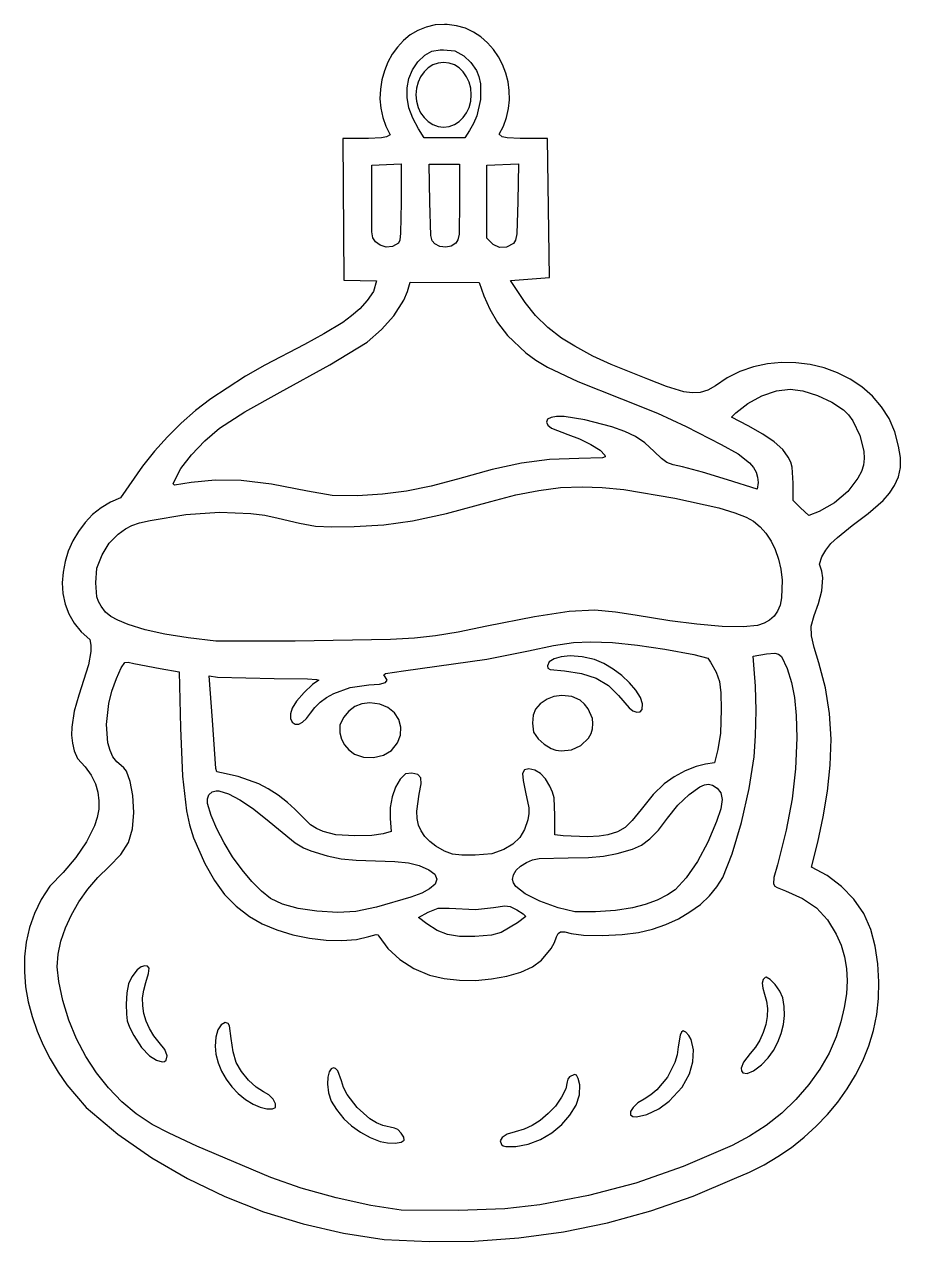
# Model space of a CAD drawing. Extents: x 5 to 136, y 1 to 183.
import ezdxf

# ---------------------------------------------------------------- set-up
doc = ezdxf.new("R2010")
doc.units = 0

msp = doc.modelspace()

# ---------------------------------------------------------------- linework, layer by layer
at = {"layer": 'Layer 1'}
for p, q in [((65.121924, 182.208874), (63.886755, 181.706146)), ((66.456539, 182.517786), (65.121924, 182.208874)), ((67.884698, 182.613353), (66.456539, 182.517786)), ((68.263934, 182.595714), (67.884698, 182.613353)), ((67.884698, 182.613353), (67.884698, 182.613353)), ((69.675054, 182.405527), (68.263934, 182.595714)), ((70.990986, 182.019091), (69.675054, 182.405527)), ((72.205617, 181.454606), (70.990986, 182.019091)), ((61.738368, 180.197375), (60.836956, 179.230395)), ((62.756935, 181.029136), (61.738368, 180.197375)), ((63.886755, 181.706146), (62.756935, 181.029136)), ((73.312837, 180.730274), (72.205617, 181.454606)), ((74.306535, 179.864296), (73.312837, 180.730274)), ((60.058603, 178.147729), (59.409211, 176.968908)), ((60.836956, 179.230395), (60.058603, 178.147729)), ((64.930184, 178.009602), (65.955474, 178.613983)), ((65.955474, 178.613983), (67.223239, 178.803352)), ((67.223239, 178.803352), (67.734767, 178.803352)), ((67.223239, 178.803352), (67.223239, 178.803352)), ((67.734767, 178.803352), (69.404034, 178.652841)), ((69.404034, 178.652841), (70.724559, 177.921408)), ((75.180601, 178.874872), (74.306535, 179.864296)), ((75.928924, 177.780203), (75.180601, 178.874872)), ((59.409211, 176.968908), (58.880553, 175.671998)), ((63.060814, 175.844018), (63.862768, 177.006353)), ((63.862768, 177.006353), (64.930184, 178.009602)), ((66.116034, 176.544408), (65.413426, 176.098281)), ((66.892422, 176.826446), (66.116034, 176.544408)), ((67.725948, 176.924811), (66.892422, 176.826446)), ((68.559474, 176.826446), (67.725948, 176.924811)), ((67.725948, 176.924811), (67.725948, 176.924811)), ((69.335863, 176.544408), (68.559474, 176.826446)), ((70.038471, 176.098281), (69.335863, 176.544408)), ((70.724559, 177.921408), (71.790409, 176.918413)), ((71.790409, 176.918413), (72.620739, 175.743005)), ((76.545392, 176.598491), (75.928924, 177.780203)), ((77.023883, 175.348065), (76.545392, 176.598491)), ((58.880553, 175.671998), (58.502438, 174.315134)), ((62.263026, 173.149247), (62.526756, 174.549386)), ((62.526756, 174.549386), (63.060814, 175.844018)), ((64.296128, 174.792097), (63.914724, 173.971207)), ((64.801243, 175.507649), (64.296128, 174.792097)), ((65.413426, 176.098281), (64.801243, 175.507649)), ((70.650655, 175.507649), (70.038471, 176.098281)), ((71.155769, 174.792096), (70.650655, 175.507649)), ((71.537172, 173.971207), (71.155769, 174.792096)), ((72.620739, 175.743005), (72.993659, 174.801337)), ((72.993659, 174.801337), (73.215307, 173.737915)), ((77.358375, 174.047225), (77.023883, 175.348065)), ((58.281417, 172.919855), (58.224041, 171.507695)), ((58.502438, 174.315134), (58.281417, 172.919855)), ((62.272057, 171.670389), (62.263026, 173.149247)), ((63.673677, 173.064565), (63.589628, 172.091755)), ((63.914724, 173.971207), (63.673677, 173.064565)), ((71.778219, 173.064565), (71.537172, 173.971207)), ((71.862267, 172.091755), (71.778219, 173.064565)), ((73.215307, 173.737915), (73.220528, 171.384853)), ((77.542904, 172.71413), (77.358375, 174.047225)), ((77.571508, 171.366938), (77.542904, 172.71413)), ((58.224041, 171.507695), (58.336859, 170.100193)), ((62.556281, 170.139601), (62.272057, 171.670389)), ((63.589628, 172.091755), (63.673676, 171.119324)), ((63.673676, 171.119324), (63.914724, 170.213682)), ((71.537172, 170.213682), (71.778219, 171.119324)), ((71.778219, 171.119324), (71.862267, 172.091755)), ((73.220528, 171.384853), (72.667886, 168.961909)), ((77.438223, 170.023807), (77.571508, 171.366938)), ((58.336859, 170.100193), (58.626424, 168.718883)), ((63.118133, 168.583673), (62.556281, 170.139601)), ((63.914724, 170.213682), (64.296127, 169.394205)), ((64.296127, 169.394205), (64.801243, 168.680271)), ((70.650654, 168.680271), (71.155769, 169.394205)), ((71.155769, 169.394205), (71.537172, 170.213682)), ((77.137086, 168.702896), (77.438223, 170.023807)), ((58.626424, 168.718883), (59.099283, 167.385304)), ((59.099283, 167.385304), (59.761989, 166.120991)), ((63.960045, 167.029394), (63.118133, 168.583673)), ((64.801243, 168.680271), (65.413426, 168.091258)), ((65.413426, 168.091258), (66.116034, 167.646544)), ((66.116034, 167.646544), (66.892423, 167.365505)), ((66.892423, 167.365505), (67.725948, 167.267519)), ((67.725948, 167.267519), (68.559473, 167.365505)), ((68.559473, 167.365505), (69.335862, 167.646544)), ((69.335862, 167.646544), (70.03847, 168.091258)), ((70.03847, 168.091258), (70.650654, 168.680271)), ((72.192205, 167.811134), (71.588864, 166.747172)), ((72.667886, 168.961909), (72.192205, 167.811134)), ((76.007406, 166.200366), (76.662135, 167.422363)), ((76.662135, 167.422363), (77.137086, 168.702896)), ((56.507614, 165.583005), (52.679975, 165.547727)), ((52.679975, 165.547727), (52.838725, 144.433979)), ((58.448535, 165.66417), (56.507614, 165.583005)), ((59.211145, 165.822295), (58.448535, 165.66417)), ((59.761989, 166.120991), (59.211145, 165.822295)), ((64.815531, 165.688839), (63.960045, 167.029394)), ((70.892128, 165.688839), (64.815531, 165.688839)), ((71.588864, 166.747172), (70.892128, 165.688839)), ((76.488565, 165.840851), (76.007406, 166.200366)), ((77.217593, 165.644658), (76.488565, 165.840851)), ((79.164767, 165.574186), (77.217593, 165.644658)), ((83.24817, 165.556547), (79.164767, 165.574186)), ((83.521573, 144.822034), (83.24817, 165.556547)), ((56.992684, 161.596616), (61.367128, 161.764186)), ((57.010323, 156.181477), (56.992684, 161.596616)), ((61.367128, 161.764186), (61.367128, 155.996269)), ((61.367128, 161.764186), (61.367128, 161.764186)), ((65.556364, 161.737727), (70.116017, 161.737727)), ((65.653378, 156.066825), (65.556364, 161.737727)), ((65.556364, 161.737727), (65.556364, 161.737727)), ((70.116017, 161.737727), (70.116017, 156.1462)), ((74.208239, 161.596616), (78.900184, 161.764186)), ((74.208239, 156.13738), (74.208239, 161.596616)), ((78.900184, 161.764186), (78.811989, 156.13738)), ((78.900184, 161.764186), (78.900184, 161.764186)), ((57.016123, 151.614965), (57.010323, 156.181477)), ((61.367128, 155.996269), (61.288677, 151.422538)), ((65.8211, 151.073466), (65.653378, 156.066825)), ((70.116017, 156.1462), (70.031493, 151.294918)), ((74.208239, 150.678145), (74.208239, 156.13738)), ((78.811989, 156.13738), (78.650987, 151.32477)), ((57.172217, 150.744432), (57.016123, 151.614965)), ((61.288677, 151.422538), (61.177171, 150.368635)), ((66.030056, 150.268569), (65.8211, 151.073466)), ((70.031493, 151.294918), (69.859697, 150.415089)), ((78.650987, 151.32477), (78.476804, 150.396722)), ((57.574767, 150.148979), (57.172217, 150.744432)), ((58.26258, 149.628222), (57.574767, 150.148979)), ((59.132976, 149.367254), (58.26258, 149.628222)), ((60.081958, 149.444232), (59.132976, 149.367254)), ((61.005531, 149.937312), (60.081958, 149.444232)), ((61.177171, 150.368635), (61.005531, 149.937312)), ((66.41185, 149.857937), (66.030056, 150.268569)), ((67.183521, 149.449865), (66.41185, 149.857937)), ((68.047106, 149.329291), (67.183521, 149.449865)), ((68.87579, 149.492884), (68.047106, 149.329291)), ((69.542753, 149.937312), (68.87579, 149.492884)), ((69.859697, 150.415089), (69.542753, 149.937312)), ((75.110384, 149.740115), (74.208239, 150.678145)), ((76.085257, 149.297204), (75.110384, 149.740115)), ((77.116013, 149.352942), (76.085257, 149.297204)), ((78.185809, 149.910854), (77.116013, 149.352942)), ((78.476804, 150.396722), (78.185809, 149.910854)), ((52.838725, 144.433979), (57.68942, 144.301687)), ((57.68942, 144.301687), (57.266086, 142.723006)), ((62.311794, 142.703352), (62.707684, 144.09884)), ((62.707684, 144.09884), (73.026434, 144.09002)), ((62.707684, 144.09884), (62.707684, 144.09884)), ((73.026434, 144.09002), (73.729362, 142.058917)), ((77.718378, 144.381062), (83.521573, 144.822034)), ((79.932059, 141.08259), (77.718378, 144.381062)), ((57.266086, 142.723006), (56.29544, 141.361806)), ((61.771806, 141.407871), (62.311794, 142.703352)), ((73.729362, 142.058917), (74.614527, 140.063597)), ((55.18997, 140.156216), (53.97133, 139.081305)), ((56.29544, 141.361806), (55.18997, 140.156216)), ((60.315345, 139.077449), (61.771806, 141.407871)), ((74.614527, 140.063597), (75.768388, 138.092704)), ((81.451697, 139.15501), (79.932059, 141.08259)), ((53.97133, 139.081305), (52.661176, 138.112142)), ((58.449914, 137.028608), (60.315345, 139.077449)), ((83.305111, 137.328425), (81.451697, 139.15501)), ((49.852945, 136.39133), (46.938517, 134.794326)), ((52.661176, 138.112142), (49.852945, 136.39133)), ((56.287128, 135.182381), (58.449914, 137.028608)), ((75.768388, 138.092704), (77.277406, 136.134881)), ((85.321878, 135.742915), (83.305111, 137.328425)), ((46.938517, 134.794326), (41.02145, 131.705257)), ((50.74982, 131.775836), (56.287128, 135.182381)), ((77.277406, 136.134881), (79.986723, 133.589548)), ((87.331573, 134.538562), (85.321878, 135.742915)), ((90.042748, 133.068426), (87.331573, 134.538562)), ((79.986723, 133.589548), (81.497907, 132.493052)), ((92.765921, 131.836287), (90.042748, 133.068426)), ((41.02145, 131.705257), (38.121088, 130.096574)), ((43.304909, 127.677034), (50.74982, 131.775836)), ((81.497907, 132.493052), (83.236985, 131.445452)), ((83.236985, 131.445452), (87.769455, 129.291279)), ((98.232406, 129.634951), (92.765921, 131.836287)), ((114.00481, 131.488404), (111.994984, 130.791278)), ((116.091263, 131.934033), (114.00481, 131.488404)), ((118.222981, 132.133617), (116.091263, 131.934033)), ((120.3686, 132.092612), (118.222981, 132.133617)), ((122.496756, 131.81647), (120.3686, 132.092612)), ((124.576086, 131.310645), (122.496756, 131.81647)), ((126.5751, 130.580428), (124.576086, 131.310645)), ((38.121088, 130.096574), (35.376228, 128.312034)), ((87.769455, 129.291279), (94.325392, 126.715715)), ((101.001121, 128.518453), (98.232406, 129.634951)), ((110.093149, 129.837199), (108.33067, 128.620715)), ((111.994984, 130.791278), (110.093149, 129.837199)), ((128.46245, 129.631054), (126.5751, 130.580428)), ((130.206992, 128.467901), (128.46245, 129.631054)), ((35.376228, 128.312034), (32.956754, 126.711023)), ((38.053188, 124.766772), (43.304909, 127.677034)), ((103.606979, 127.745875), (101.001121, 128.518453)), ((104.848879, 127.597012), (103.606979, 127.745875)), ((106.050116, 127.664276), (104.848879, 127.597012)), ((107.210707, 127.991049), (106.050116, 127.664276)), ((108.33067, 128.620715), (107.210707, 127.991049)), ((115.277918, 127.133063), (117.468359, 127.882046)), ((117.468359, 127.882046), (119.522545, 128.153284)), ((119.522545, 128.153284), (121.390136, 127.888312)), ((119.522545, 128.153284), (119.522545, 128.153284)), ((121.390136, 127.888312), (123.574676, 127.186518)), ((131.777577, 127.096347), (130.206992, 128.467901)), ((32.956754, 126.711023), (30.665615, 124.948724)), ((94.325392, 126.715715), (99.692045, 124.550298)), ((111.373378, 124.590229), (113.172499, 126.003427)), ((113.172499, 126.003427), (115.277918, 127.133063)), ((123.574676, 127.186518), (125.721935, 126.187586)), ((125.721935, 126.187586), (127.477684, 125.031201)), ((133.143058, 125.521772), (131.777577, 127.096347)), ((134.272288, 123.749554), (133.143058, 125.521772)), ((30.665615, 124.948724), (28.500667, 123.042455)), ((34.273798, 122.305993), (38.053188, 124.766772)), ((83.272385, 123.654007), (83.098239, 123.223215)), ((83.78248, 123.933797), (83.272385, 123.654007)), ((84.610015, 124.063787), (83.78248, 123.933797)), ((85.736476, 124.04518), (84.610015, 124.063787)), ((88.812134, 123.566986), (85.736476, 124.04518)), ((99.692045, 124.550298), (103.982684, 122.570576)), ((110.729559, 123.964048), (111.373378, 124.590229)), ((113.207823, 122.676409), (110.729559, 123.964048)), ((127.477684, 125.031201), (128.194335, 124.308026)), ((128.194335, 124.308026), (128.849125, 123.394872)), ((135.134119, 121.785071), (134.272288, 123.749554)), ((28.500667, 123.042455), (26.459769, 121.009534)), ((32.052638, 120.425886), (34.273798, 122.305993)), ((83.098239, 123.223215), (83.286592, 122.778015)), ((83.286592, 122.778015), (83.866565, 122.332353)), ((83.866565, 122.332353), (86.290878, 121.379951)), ((92.861364, 122.50884), (88.812134, 123.566986)), ((94.806354, 121.838626), (92.861364, 122.50884)), ((96.396118, 121.069726), (94.806354, 121.838626)), ((103.982684, 122.570576), (109.186156, 119.898284)), ((115.416613, 121.438158), (113.207823, 122.676409)), ((128.849125, 123.394872), (129.899626, 121.202817)), ((135.697406, 119.633701), (135.134119, 121.785071)), ((26.459769, 121.009534), (24.540929, 118.86624)), ((30.064814, 118.354083), (32.052638, 120.425886)), ((86.290878, 121.379951), (88.01751, 120.723252)), ((88.01751, 120.723252), (89.724428, 119.87717)), ((97.799391, 120.105366), (96.396118, 121.069726)), ((99.184906, 118.84877), (97.799391, 120.105366)), ((117.12843, 120.264607), (115.416613, 121.438158)), ((118.383658, 119.123971), (117.12843, 120.264607)), ((129.899626, 121.202817), (130.482195, 118.863409)), ((24.540929, 118.86624), (22.7411, 116.628293)), ((28.490353, 116.300317), (30.064814, 118.354083)), ((89.724428, 119.87717), (91.099223, 119.015188)), ((91.099223, 119.015188), (91.829489, 118.310784)), ((91.829489, 118.310784), (91.881831, 118.027978)), ((100.276544, 117.789432), (99.184906, 118.84877)), ((109.186156, 119.898284), (111.7315, 118.482432)), ((111.7315, 118.482432), (113.442369, 117.124061)), ((119.222684, 117.984465), (118.383658, 119.123971)), ((130.482195, 118.863409), (130.552068, 117.766064)), ((136.004386, 117.955448), (135.697406, 119.633701)), ((22.7411, 116.628293), (19.483589, 111.934326)), ((79.367947, 117.10403), (74.959014, 116.16652)), ((83.52977, 117.615247), (79.367947, 117.10403)), ((87.931295, 117.781618), (83.52977, 117.615247)), ((91.451442, 117.872741), (87.931295, 117.781618)), ((91.881831, 118.027978), (91.451442, 117.872741)), ((101.094938, 117.186332), (100.276544, 117.789432)), ((102.018854, 116.832367), (101.094938, 117.186332)), ((103.427059, 116.520437), (102.018854, 116.832367)), ((106.384894, 115.760056), (103.427059, 116.520437)), ((113.442369, 117.124061), (114.011941, 116.438212)), ((114.011941, 116.438212), (114.405374, 115.732871)), ((119.590805, 117.236684), (119.222684, 117.984465)), ((119.804687, 116.484844), (119.590805, 117.236684)), ((119.928239, 114.103909), (119.804687, 116.484844)), ((130.449836, 116.78502), (130.139021, 115.824007)), ((130.552068, 117.766064), (130.449836, 116.78502)), ((135.664733, 115.040254), (135.97978, 116.429698)), ((135.97978, 116.429698), (136.004386, 117.955448)), ((27.509283, 114.474326), (28.490353, 116.300317)), ((33.603937, 114.574182), (30.040464, 114.183284)), ((37.507302, 114.507207), (33.603937, 114.574182)), ((69.816156, 114.72127), (65.880936, 113.666322)), ((74.959014, 116.16652), (69.816156, 114.72127)), ((110.112198, 114.615437), (106.384894, 115.760056)), ((114.548378, 113.195506), (110.112198, 114.615437)), ((114.405374, 115.732871), (114.633494, 114.99675)), ((114.633494, 114.99675), (114.707128, 114.218562)), ((129.62673, 114.834037), (128.10518, 112.87977)), ((130.139021, 115.824007), (129.62673, 114.834037)), ((135.100393, 113.770919), (135.664733, 115.040254)), ((27.345549, 114.000026), (27.509283, 114.474326)), ((27.52288, 113.814653), (27.345549, 114.000026)), ((30.040464, 114.183284), (27.52288, 113.814653)), ((42.016414, 113.962975), (37.507302, 114.507207)), ((47.397128, 112.922104), (42.016414, 113.962975)), ((51.089953, 112.268341), (47.397128, 112.922104)), ((62.196156, 112.886826), (58.598696, 112.445909)), ((65.880936, 113.666322), (62.196156, 112.886826)), ((78.524931, 112.342525), (81.944665, 113.032332)), ((81.944665, 113.032332), (85.195943, 113.442129)), ((85.195943, 113.442129), (88.442823, 113.574743)), ((88.442823, 113.574743), (91.434985, 113.46403)), ((88.442823, 113.574743), (88.442823, 113.574743)), ((91.434985, 113.46403), (94.664592, 113.142105)), ((94.664592, 113.142105), (102.28935, 111.87259)), ((114.707128, 114.218562), (114.548378, 113.195506)), ((119.928239, 111.493354), (119.928239, 114.103909)), ((128.10518, 112.87977), (126.100108, 111.147312)), ((134.327906, 112.605494), (135.100393, 113.770919)), ((17.972581, 111.291301), (16.575401, 110.442548)), ((19.483589, 111.934326), (17.972581, 111.291301)), ((54.876017, 112.207729), (51.089953, 112.268341)), ((58.598696, 112.445909), (54.876017, 112.207729)), ((68.158243, 109.597423), (74.772684, 111.369881)), ((74.772684, 111.369881), (78.524931, 112.342525)), ((102.28935, 111.87259), (108.818298, 110.401762)), ((121.057128, 110.408562), (119.928239, 111.493354)), ((126.100108, 111.147312), (123.826434, 109.861756)), ((131.173031, 109.570715), (133.388419, 111.527784)), ((133.388419, 111.527784), (134.327906, 112.605494)), ((15.302636, 109.412701), (14.164877, 108.226397)), ((16.575401, 110.442548), (15.302636, 109.412701)), ((23.875672, 108.547659), (29.206524, 109.425393)), ((29.206524, 109.425393), (34.264545, 109.775591)), ((34.264545, 109.775591), (38.914882, 109.595607)), ((38.914882, 109.595607), (41.045029, 109.305971)), ((41.045029, 109.305971), (43.022687, 108.882798)), ((63.104688, 108.483753), (68.158243, 109.597423)), ((108.818298, 110.401762), (111.237522, 109.695385)), ((111.237522, 109.695385), (112.93442, 109.050368)), ((122.274211, 109.279673), (121.057128, 110.408562)), ((123.826434, 109.861756), (122.274211, 109.279673)), ((128.783392, 107.770644), (131.173031, 109.570715)), ((14.164877, 108.226397), (13.172712, 106.908271)), ((19.121992, 106.46627), (20.206342, 107.272699)), ((20.206342, 107.272699), (21.155213, 107.798554)), ((21.155213, 107.798554), (22.275893, 108.178614)), ((22.275893, 108.178614), (23.875672, 108.547659)), ((43.022687, 108.882798), (46.182119, 108.108658)), ((46.182119, 108.108658), (48.566996, 107.702328)), ((48.566996, 107.702328), (51.01517, 107.570938)), ((51.01517, 107.570938), (54.364489, 107.621618)), ((54.364489, 107.621618), (58.783082, 107.876082)), ((58.783082, 107.876082), (63.104688, 108.483753)), ((112.93442, 109.050368), (114.022899, 108.421588)), ((114.022899, 108.421588), (115.010154, 107.604483)), ((115.010154, 107.604483), (115.887055, 106.615)), ((126.549489, 105.998636), (128.783392, 107.770644)), ((12.33673, 105.48296), (11.66752, 103.9751)), ((13.172712, 106.908271), (12.33673, 105.48296)), ((17.786825, 105.145088), (19.121992, 106.46627)), ((115.887055, 106.615), (116.64447, 105.469085)), ((116.64447, 105.469085), (117.273268, 104.182683)), ((125.594192, 105.082723), (126.549489, 105.998636)), ((11.66752, 103.9751), (11.175672, 102.409326)), ((16.731922, 103.405923), (17.786825, 105.145088)), ((117.273268, 104.182683), (117.764316, 102.771741)), ((124.213411, 103.110213), (124.801732, 104.125306)), ((124.801732, 104.125306), (125.594192, 105.082723)), ((11.175672, 102.409326), (10.871502, 100.810341)), ((15.9484, 101.429408), (16.731922, 103.405923)), ((117.764316, 102.771741), (118.108485, 101.252205)), ((123.870531, 102.02127), (124.213411, 103.110213)), ((124.215767, 100.974184), (123.870531, 102.02127)), ((10.871502, 100.810341), (10.765411, 99.202927)), ((15.788242, 99.207868), (15.9484, 101.429408)), ((118.108485, 101.252205), (118.296642, 99.64002)), ((124.3728, 99.95973), (124.215767, 100.974184)), ((10.765411, 99.202927), (10.868117, 97.61184)), ((15.919246, 97.110983), (15.788242, 99.207868)), ((118.296642, 99.64002), (118.226803, 96.976032)), ((124.243429, 98.014985), (124.3728, 99.95973)), ((10.868117, 97.61184), (11.190336, 96.061831)), ((16.153903, 96.443979), (15.919246, 97.110983)), ((16.564353, 95.750645), (16.153903, 96.443979)), ((118.226803, 96.976032), (117.987772, 95.901895)), ((123.724762, 96.159563), (124.243429, 98.014985)), ((11.190336, 96.061831), (11.742783, 94.577655)), ((11.742783, 94.577655), (12.536175, 93.184065)), ((17.240684, 94.84992), (16.564353, 95.750645)), ((17.994468, 94.193545), (17.240684, 94.84992)), ((86.50261, 94.940584), (81.326834, 94.159784)), ((90.333388, 95.151865), (86.50261, 94.940584)), ((93.416989, 94.859881), (90.333388, 95.151865)), ((96.362684, 94.374812), (93.416989, 94.859881)), ((117.608247, 94.991266), (117.084915, 94.237847)), ((117.987772, 95.901895), (117.608247, 94.991266)), ((123.059142, 94.365993), (123.724762, 96.159563)), ((12.536175, 93.184065), (13.581228, 91.905816)), ((19.043021, 93.632213), (17.994468, 94.193545)), ((20.603658, 93.016618), (19.043021, 93.632213)), ((23.1339, 92.222427), (20.603658, 93.016618)), ((74.208239, 92.743215), (69.920524, 91.876749)), ((81.326834, 94.159784), (74.208239, 92.743215)), ((101.539698, 93.572243), (96.362684, 94.374812)), ((105.547707, 93.030296), (101.539698, 93.572243)), ((109.337954, 92.7156), (105.547707, 93.030296)), ((112.498883, 92.650631), (109.337954, 92.7156)), ((114.618934, 92.857868), (112.498883, 92.650631)), ((115.593572, 93.177445), (114.618934, 92.857868)), ((116.414462, 93.635339), (115.593572, 93.177445)), ((117.084915, 94.237847), (116.414462, 93.635339)), ((122.653649, 92.772154), (123.059142, 94.365993)), ((122.695672, 91.297386), (122.653649, 92.772154)), ((13.581228, 91.905816), (14.888658, 90.767659)), ((26.087745, 91.552724), (23.1339, 92.222427)), ((29.575971, 90.986583), (26.087745, 91.552724)), ((33.709353, 90.503076), (29.575971, 90.986583)), ((63.388602, 90.983077), (59.814906, 90.776479)), ((66.53556, 91.319936), (63.388602, 90.983077)), ((69.920524, 91.876749), (66.53556, 91.319936)), ((123.098024, 89.586419), (122.695672, 91.297386)), ((14.888658, 90.767659), (15.030546, 89.906415)), ((15.030546, 89.906415), (15.024292, 88.982131)), ((45.540463, 90.5162), (33.709353, 90.503076)), ((59.814906, 90.776479), (45.540463, 90.5162)), ((74.208239, 87.821965), (80.417128, 89.091965)), ((80.417128, 89.091965), (84.138206, 89.844086)), ((84.138206, 89.844086), (87.137545, 90.300229)), ((87.137545, 90.300229), (89.686364, 90.423701)), ((89.686364, 90.423701), (92.967191, 90.305098)), ((89.686364, 90.423701), (89.686364, 90.423701)), ((92.967191, 90.305098), (96.691777, 89.940092)), ((96.691777, 89.940092), (100.765549, 89.338435)), ((100.765549, 89.338435), (105.093934, 88.509881)), ((123.773517, 87.283979), (123.098024, 89.586419)), ((15.024292, 88.982131), (14.664761, 86.969872)), ((19.542751, 86.529568), (20.10095, 87.328076)), ((20.10095, 87.328076), (20.60782, 87.35334)), ((20.60782, 87.35334), (21.459144, 87.186965)), ((61.719906, 86.075715), (74.208239, 87.821965)), ((83.50178, 87.431499), (83.23935, 86.807729)), ((84.221385, 87.89976), (83.50178, 87.431499)), ((85.29664, 88.199037), (84.221385, 87.89976)), ((86.626017, 88.315854), (85.29664, 88.199037)), ((88.416071, 88.196216), (86.626017, 88.315854)), ((86.626017, 88.315854), (86.626017, 88.315854)), ((90.250809, 87.769048), (88.416071, 88.196216)), ((91.674111, 87.171543), (90.250809, 87.769048)), ((105.093934, 88.509881), (107.2106, 87.998354)), ((107.2106, 87.998354), (107.589836, 87.372173)), ((107.589836, 87.372173), (108.456377, 85.868818)), ((113.948656, 88.262937), (115.94185, 88.598076)), ((114.133864, 86.349118), (113.948656, 88.262937)), ((115.94185, 88.598076), (117.185392, 88.703909)), ((117.185392, 88.703909), (117.776083, 88.595704)), ((117.185392, 88.703909), (117.185392, 88.703909)), ((117.776083, 88.595704), (118.202188, 88.2381)), ((118.202188, 88.2381), (119.028656, 86.454951)), ((124.797678, 83.526929), (123.773517, 87.283979)), ((14.664761, 86.969872), (13.239422, 82.468562)), ((18.844982, 84.956227), (19.542751, 86.529568)), ((21.459144, 87.186965), (25.383797, 86.410854)), ((25.383797, 86.410854), (28.206019, 85.943423)), ((28.206019, 85.943423), (28.408867, 77.58259)), ((58.820703, 85.503244), (59.052683, 85.700103)), ((59.021156, 85.20259), (58.820703, 85.503244)), ((59.052683, 85.700103), (61.719906, 86.075715)), ((83.23935, 86.807729), (83.31358, 86.498783)), ((83.31358, 86.498783), (83.648963, 86.304533)), ((83.648963, 86.304533), (85.77935, 86.066895)), ((85.77935, 86.066895), (88.348514, 85.702466)), ((88.348514, 85.702466), (90.538022, 84.977908)), ((93.066911, 86.352351), (91.674111, 87.171543)), ((94.368699, 85.374595), (93.066911, 86.352351)), ((108.456377, 85.868818), (108.941899, 84.506929)), ((114.34337, 83.797613), (114.133864, 86.349118)), ((119.028656, 86.454951), (119.713344, 84.366238)), ((18.177679, 83.040842), (18.844982, 84.956227)), ((33.197825, 78.720298), (32.721575, 85.317243)), ((32.721575, 85.317243), (33.956298, 85.140854)), ((33.956298, 85.140854), (42.431784, 84.955645)), ((42.431784, 84.955645), (47.416272, 84.873521)), ((48.131389, 84.031081), (46.905481, 82.859645)), ((47.416272, 84.873521), (48.760644, 84.794172)), ((49.090461, 84.699881), (48.131389, 84.031081)), ((48.760644, 84.794172), (49.090461, 84.699881)), ((53.780851, 83.596293), (56.534073, 83.976687)), ((56.534073, 83.976687), (58.131849, 84.096133)), ((58.131849, 84.096133), (59.037419, 84.32114)), ((59.313087, 84.680397), (59.021156, 85.20259)), ((59.037419, 84.32114), (59.313087, 84.680397)), ((90.538022, 84.977908), (92.370051, 83.882825)), ((92.370051, 83.882825), (93.866781, 82.406826)), ((95.518962, 84.301396), (94.368699, 85.374595)), ((96.457191, 83.195877), (95.518962, 84.301396)), ((108.941899, 84.506929), (109.154879, 82.813773)), ((114.412719, 80.179), (114.34337, 83.797613)), ((119.713344, 84.366238), (120.162949, 82.087285)), ((13.239422, 82.468562), (12.564236, 80.082557)), ((17.71088, 81.216201), (18.177679, 83.040842)), ((46.905481, 82.859645), (45.773262, 81.563223)), ((49.286254, 81.420529), (50.238984, 82.120118)), ((50.238984, 82.120118), (51.317511, 82.721601)), ((51.317511, 82.721601), (53.780851, 83.596293)), ((83.195253, 81.877659), (82.160488, 81.167519)), ((84.209806, 82.258668), (83.195253, 81.877659)), ((85.382475, 82.398006), (84.209806, 82.258668)), ((86.886255, 82.229684), (85.382475, 82.398006)), ((85.382475, 82.398006), (85.382475, 82.398006)), ((88.107684, 81.683631), (86.886255, 82.229684)), ((93.866781, 82.406826), (95.436642, 80.563562)), ((97.122874, 82.12116), (96.457191, 83.195877)), ((97.4555, 81.140366), (97.122874, 82.12116)), ((109.154879, 82.813773), (109.203795, 80.316618)), ((120.162949, 82.087285), (120.407005, 79.399249)), ((125.389615, 79.713781), (124.797678, 83.526929)), ((12.564236, 80.082557), (12.175313, 77.676744)), ((17.371283, 78.053938), (17.71088, 81.216201)), ((45.095256, 80.519465), (44.850543, 79.672858)), ((45.773262, 81.563223), (45.095256, 80.519465)), ((47.829281, 79.760993), (48.477094, 80.631324)), ((48.477094, 80.631324), (49.286254, 81.420529)), ((53.560352, 80.085967), (52.75935, 79.099534)), ((54.469927, 80.772242), (53.560352, 80.085967)), ((55.514197, 81.173379), (54.469927, 80.772242)), ((56.719281, 81.304395), (55.514197, 81.173379)), ((58.190977, 81.114616), (56.719281, 81.304395)), ((56.719281, 81.304395), (56.719281, 81.304395)), ((59.420213, 80.58864), (58.190977, 81.114616)), ((60.375777, 79.795056), (59.420213, 80.58864)), ((81.477941, 80.381437), (81.102835, 79.446087)), ((82.160488, 81.167519), (81.477941, 80.381437)), ((88.778951, 81.089874), (88.107684, 81.683631)), ((89.311885, 80.424986), (88.778951, 81.089874)), ((89.945922, 78.958936), (89.311885, 80.424986)), ((95.436642, 80.563562), (96.00474, 80.11723)), ((96.00474, 80.11723), (96.587592, 79.91855)), ((96.587592, 79.91855), (97.084449, 79.98064)), ((97.084449, 79.98064), (97.394559, 80.316618)), ((97.394559, 80.316618), (97.4555, 81.140366)), ((109.203795, 80.316618), (109.091973, 76.799101)), ((114.342641, 76.373432), (114.412719, 80.179)), ((33.691714, 71.497173), (33.197825, 78.720298)), ((44.850543, 79.672858), (44.851251, 78.950061)), ((44.851251, 78.950061), (45.08641, 78.412243)), ((45.08641, 78.412243), (45.545048, 78.120576)), ((46.093307, 78.123072), (46.664503, 78.403296)), ((46.664503, 78.403296), (47.24703, 78.952264)), ((47.24703, 78.952264), (47.829281, 79.760993)), ((52.75935, 79.099534), (52.203402, 77.987505)), ((61.026454, 78.802451), (60.375777, 79.795056)), ((61.34103, 77.679411), (61.026454, 78.802451)), ((81.102835, 79.446087), (80.990392, 78.288145)), ((80.990392, 78.288145), (81.148888, 76.921177)), ((90.038611, 78.196332), (89.945922, 78.958936)), ((89.976136, 77.439713), (90.038611, 78.196332)), ((120.407005, 79.399249), (120.475045, 76.083284)), ((125.599041, 75.864708), (125.389615, 79.713781)), ((12.175313, 77.676744), (12.149162, 76.482693)), ((12.149162, 76.482693), (12.267732, 75.303229)), ((17.591538, 75.342179), (17.371283, 78.053938)), ((28.408867, 77.58259), (28.708377, 70.376391)), ((45.545048, 78.120576), (46.093307, 78.123072)), ((52.203402, 77.987505), (52.221364, 76.824118)), ((52.221364, 76.824118), (52.480034, 75.866644)), ((60.837026, 75.31638), (61.288292, 76.494525)), ((61.288292, 76.494525), (61.34103, 77.679411)), ((81.148888, 76.921177), (81.837059, 75.915715)), ((89.368864, 76.021548), (89.75429, 76.708359)), ((89.75429, 76.708359), (89.976136, 77.439713)), ((109.091973, 76.799101), (108.692267, 74.354673)), ((114.133864, 73.261062), (114.342641, 76.373432)), ((12.267732, 75.303229), (12.555408, 74.144867)), ((17.900687, 74.208802), (17.591538, 75.342179)), ((52.480034, 75.866644), (52.933068, 75.018238)), ((52.933068, 75.018238), (53.581465, 74.279021)), ((59.956017, 74.213562), (60.837026, 75.31638)), ((81.837059, 75.915715), (82.761291, 75.127133)), ((82.761291, 75.127133), (83.803795, 74.486965)), ((86.812967, 74.295872), (88.24483, 74.945618)), ((88.24483, 74.945618), (89.368864, 76.021548)), ((120.475045, 76.083284), (120.310381, 71.440321)), ((125.47567, 71.999881), (125.599041, 75.864708)), ((12.555408, 74.144867), (13.036575, 73.014118)), ((13.036575, 73.014118), (14.198657, 71.756983)), ((18.336691, 73.252327), (17.900687, 74.208802)), ((18.895179, 72.494179), (18.336691, 73.252327)), ((53.581465, 74.279021), (54.426225, 73.649118)), ((54.426225, 73.649118), (55.739517, 73.188916)), ((55.739517, 73.188916), (57.276092, 73.147688)), ((57.276092, 73.147688), (58.770181, 73.498287)), ((58.770181, 73.498287), (59.956017, 74.213562)), ((83.803795, 74.486965), (84.513485, 74.236303)), ((84.513485, 74.236303), (85.267786, 74.125318)), ((85.267786, 74.125318), (86.812967, 74.295872)), ((108.692267, 74.354673), (108.17192, 72.34384)), ((113.375653, 68.508279), (114.133864, 73.261062)), ((14.198657, 71.756983), (15.081415, 70.493083)), ((19.571783, 71.955784), (18.895179, 72.494179)), ((19.972591, 71.61648), (19.571783, 71.955784)), ((20.333998, 71.090539), (19.972591, 71.61648)), ((20.9213, 69.544462), (20.333998, 71.090539)), ((33.870772, 70.989098), (33.691714, 71.497173)), ((34.529562, 70.862173), (33.870772, 70.989098)), ((79.7997, 71.280047), (79.525908, 70.748396)), ((80.434767, 71.426618), (79.7997, 71.280047)), ((81.345429, 71.262347), (80.434767, 71.426618)), ((82.187679, 70.776898), (81.345429, 71.262347)), ((103.826765, 71.160369), (102.188005, 70.267082)), ((105.435446, 71.818569), (103.826765, 71.160369)), ((106.857823, 72.167451), (105.435446, 71.818569)), ((108.17192, 72.34384), (106.857823, 72.167451)), ((120.310381, 71.440321), (119.808091, 66.954786)), ((125.069827, 68.139729), (125.47567, 71.999881)), ((15.081415, 70.493083), (15.704172, 69.225693)), ((15.704172, 69.225693), (16.086249, 67.958092)), ((21.299069, 67.448976), (20.9213, 69.544462)), ((28.708377, 70.376391), (29.306847, 65.195033)), ((37.047875, 70.32598), (34.529562, 70.862173)), ((40.11227, 69.230576), (37.047875, 70.32598)), ((41.503675, 68.488935), (40.11227, 69.230576)), ((61.252475, 69.927312), (60.53012, 68.712001)), ((62.035098, 70.705205), (61.252475, 69.927312)), ((62.989906, 70.809256), (62.035098, 70.705205)), ((63.871142, 70.614436), (62.989906, 70.809256)), ((64.311935, 70.123229), (63.871142, 70.614436)), ((64.074698, 67.660715), (64.362911, 69.1879)), ((64.362911, 69.1879), (64.311935, 70.123229)), ((79.525908, 70.748396), (79.594098, 69.693755)), ((79.594098, 69.693755), (79.984975, 67.978215)), ((82.947224, 69.981309), (82.187679, 70.776898)), ((83.609767, 68.886618), (82.947224, 69.981309)), ((100.675392, 69.212937), (99.051477, 67.608209)), ((102.188005, 70.267082), (100.675392, 69.212937)), ((106.723556, 69.060283), (107.316434, 69.16884)), ((107.316434, 69.16884), (107.918339, 68.998437)), ((107.316434, 69.16884), (107.316434, 69.16884)), ((16.086249, 67.958092), (16.246969, 66.693558)), ((21.432686, 64.935506), (21.299069, 67.448976)), ((32.438776, 66.983592), (32.679978, 67.582886)), ((32.679978, 67.582886), (33.131597, 68.000608)), ((33.131597, 68.000608), (33.744631, 68.181062)), ((33.744631, 68.181062), (34.150325, 68.154604)), ((33.744631, 68.181062), (33.744631, 68.181062)), ((34.150325, 68.154604), (35.606703, 67.696147)), ((35.606703, 67.696147), (37.310054, 66.826992)), ((43.00127, 67.513303), (41.503675, 68.488935)), ((44.39933, 66.448218), (43.00127, 67.513303)), ((60.025663, 67.275883), (59.75758, 65.688222)), ((60.53012, 68.712001), (60.025663, 67.275883)), ((63.71535, 65.120804), (64.074698, 67.660715)), ((79.984975, 67.978215), (80.475764, 65.612323)), ((84.014649, 67.970793), (83.609767, 68.886618)), ((84.242081, 67.114308), (84.014649, 67.970793)), ((99.051477, 67.608209), (97.21817, 65.394118)), ((102.694864, 66.01119), (104.398145, 67.632039)), ((104.398145, 67.632039), (106.019373, 68.751289)), ((106.019373, 68.751289), (106.723556, 69.060283)), ((107.918339, 68.998437), (108.604073, 68.586756)), ((108.604073, 68.586756), (109.163552, 67.876914)), ((109.163552, 67.876914), (109.336397, 66.867391)), ((112.206306, 63.415921), (113.375653, 68.508279)), ((124.432168, 64.30359), (125.069827, 68.139729)), ((16.205655, 65.435368), (15.981629, 64.1868)), ((16.246969, 66.693558), (16.205655, 65.435368)), ((32.456992, 66.258423), (32.438776, 66.983592)), ((32.992186, 64.460015), (32.456992, 66.258423)), ((37.310054, 66.826992), (39.177586, 65.596383)), ((39.177586, 65.596383), (41.126506, 64.053562)), ((45.492131, 65.438215), (44.39933, 66.448218)), ((47.865069, 63.092423), (45.492131, 65.438215)), ((59.75758, 65.688222), (59.74435, 64.018284)), ((80.475764, 65.612323), (80.455504, 64.781857)), ((84.35942, 64.468076), (84.242081, 67.114308)), ((101.151642, 64.08884), (102.694864, 66.01119)), ((109.121032, 65.462984), (108.515878, 63.568493)), ((109.336397, 66.867391), (109.121032, 65.462984)), ((119.808091, 66.954786), (118.916083, 62.288639)), ((15.981629, 64.1868), (15.594214, 62.951131)), ((21.249397, 62.480404), (21.432686, 64.935506)), ((29.306847, 65.195033), (29.768333, 63.083096)), ((33.840472, 62.474879), (32.992186, 64.460015)), ((41.126506, 64.053562), (45.56056, 60.414882)), ((59.74435, 64.018284), (59.885461, 62.113284)), ((63.769952, 64.03661), (63.71535, 65.120804)), ((63.986607, 63.058017), (63.769952, 64.03661)), ((80.284836, 63.815437), (79.829608, 62.383706)), ((80.455504, 64.781857), (80.284836, 63.815437)), ((84.35942, 61.610576), (84.35942, 64.468076)), ((95.919118, 63.754075), (94.845778, 62.712297)), ((97.21817, 65.394118), (95.919118, 63.754075)), ((99.806848, 62.300555), (101.151642, 64.08884)), ((123.61291, 60.510006), (124.432168, 64.30359)), ((15.594214, 62.951131), (14.405579, 60.53134)), ((20.639645, 60.449281), (21.249397, 62.480404)), ((29.768333, 63.083096), (30.364729, 61.140682)), ((34.93689, 60.400682), (33.840472, 62.474879)), ((48.73166, 62.524747), (47.865069, 63.092423)), ((49.7431, 62.078006), (48.73166, 62.524747)), ((51.646391, 61.573452), (49.7431, 62.078006)), ((59.885461, 62.113284), (58.721295, 61.760506)), ((64.369716, 62.171345), (63.986607, 63.058017)), ((64.92368, 61.362915), (64.369716, 62.171345)), ((79.829608, 62.383706), (79.107544, 61.201872)), ((93.721707, 62.056725), (92.270461, 61.575298)), ((94.845778, 62.712297), (93.721707, 62.056725)), ((98.536403, 60.974716), (99.806848, 62.300555)), ((108.515878, 63.568493), (107.205283, 60.496867)), ((110.823342, 58.739397), (112.206306, 63.415921)), ((118.916083, 62.288639), (117.582267, 57.10384)), ((14.405579, 60.53134), (12.793499, 58.201283)), ((19.513601, 58.646027), (20.639645, 60.449281)), ((30.364729, 61.140682), (32.042478, 57.315506)), ((36.216478, 58.335086), (34.93689, 60.400682)), ((45.56056, 60.414882), (46.785064, 59.654997)), ((54.452684, 61.434187), (51.646391, 61.573452)), ((56.99433, 61.519058), (54.452684, 61.434187)), ((58.721295, 61.760506), (56.99433, 61.519058)), ((65.652901, 60.619047), (64.92368, 61.362915)), ((66.561781, 59.926062), (65.652901, 60.619047)), ((78.083363, 60.224389), (76.721781, 59.405715)), ((79.107544, 61.201872), (78.083363, 60.224389)), ((85.602961, 61.434187), (84.35942, 61.610576)), ((89.210703, 61.277443), (85.602961, 61.434187)), ((90.98389, 61.373336), (89.210703, 61.277443)), ((92.270461, 61.575298), (90.98389, 61.373336)), ((95.930531, 59.458631), (97.2683, 60.048387)), ((97.2683, 60.048387), (98.536403, 60.974716)), ((107.205283, 60.496867), (105.649949, 57.632052)), ((122.662267, 56.77752), (123.61291, 60.510006)), ((12.793499, 58.201283), (10.912697, 55.986168)), ((17.781436, 56.874534), (19.513601, 58.646027)), ((37.614278, 56.375759), (36.216478, 58.335086)), ((46.785064, 59.654997), (47.891017, 59.211687)), ((47.891017, 59.211687), (50.345566, 58.476497)), ((50.345566, 58.476497), (52.43592, 58.034567)), ((67.844196, 59.156143), (66.561781, 59.926062)), ((69.040125, 58.719353), (67.844196, 59.156143)), ((70.463114, 58.54196), (69.040125, 58.719353)), ((72.426711, 58.550229), (70.463114, 58.54196)), ((74.938613, 58.765066), (72.426711, 58.550229)), ((76.721781, 59.405715), (74.938613, 58.765066)), ((82.011786, 58.062351), (86.334975, 58.170993)), ((86.334975, 58.170993), (89.379092, 58.220309)), ((89.379092, 58.220309), (91.62975, 58.40224)), ((91.62975, 58.40224), (93.631909, 58.790456)), ((93.631909, 58.790456), (95.930531, 59.458631)), ((109.424281, 55.234118), (110.823342, 58.739397)), ((16.098192, 55.242841), (17.781436, 56.874534)), ((32.042478, 57.315506), (33.481608, 54.776805)), ((39.065328, 54.620365), (37.614278, 56.375759)), ((52.43592, 58.034567), (54.67035, 57.808575)), ((54.67035, 57.808575), (57.557128, 57.721201)), ((57.557128, 57.721201), (60.425412, 57.634818)), ((60.425412, 57.634818), (62.471145, 57.421727)), ((62.471145, 57.421727), (64.055269, 57.018824)), ((64.055269, 57.018824), (65.538725, 56.363006)), ((65.538725, 56.363006), (66.417541, 55.713385)), ((78.563277, 56.305928), (79.216797, 56.918409)), ((79.216797, 56.918409), (80.099628, 57.456618)), ((80.099628, 57.456618), (81.001289, 57.850535)), ((81.001289, 57.850535), (82.011786, 58.062351)), ((105.649949, 57.632052), (103.984177, 55.195458)), ((117.582267, 57.10384), (117.081355, 55.250732)), ((125.032313, 55.502419), (122.662267, 56.77752)), ((10.912697, 55.986168), (8.917894, 53.911201)), ((14.583801, 53.476888), (16.098192, 55.242841)), ((33.481608, 54.776805), (35.013336, 52.682924)), ((40.504669, 53.166568), (39.065328, 54.620365)), ((66.417541, 55.713385), (66.727581, 54.995306)), ((66.727581, 54.995306), (66.467447, 54.251111)), ((78.018239, 54.943076), (78.157585, 55.640406)), ((78.145956, 54.43896), (78.018239, 54.943076)), ((78.157585, 55.640406), (78.563277, 56.305928)), ((103.984177, 55.195458), (102.342267, 53.408493)), ((108.555888, 53.811747), (109.424281, 55.234118)), ((117.081355, 55.250732), (117.031688, 54.25645)), ((127.170495, 53.901269), (125.032313, 55.502419)), ((8.917894, 53.911201), (7.622814, 51.932936)), ((13.255394, 51.609487), (14.583801, 53.476888)), ((41.867339, 52.112034), (40.504669, 53.166568)), ((64.453644, 52.905144), (62.807923, 52.271147)), ((65.635739, 53.523145), (64.453644, 52.905144)), ((66.467447, 54.251111), (65.635739, 53.523145)), ((78.517153, 53.903782), (78.145956, 54.43896)), ((79.918266, 52.785528), (78.517153, 53.903782)), ((82.078132, 51.678895), (79.918266, 52.785528)), ((102.342267, 53.408493), (101.19691, 52.624683)), ((107.431576, 52.465809), (108.555888, 53.811747)), ((117.031688, 54.25645), (117.21617, 53.955411)), ((117.21617, 53.955411), (117.561582, 53.717929)), ((117.561582, 53.717929), (118.79935, 53.232104)), ((118.79935, 53.232104), (121.353548, 52.090435)), ((129.012479, 52.000815), (127.170495, 53.901269)), ((7.622814, 51.932936), (6.609148, 49.875178)), ((12.130101, 49.673448), (13.255394, 51.609487)), ((35.013336, 52.682924), (36.730919, 50.925368)), ((36.730919, 50.925368), (38.727617, 49.395645)), ((43.680504, 51.24596), (41.867339, 52.112034)), ((46.000961, 50.598857), (43.680504, 51.24596)), ((62.807923, 52.271147), (57.698239, 50.806756)), ((75.196017, 50.736201), (76.871711, 51.000784)), ((76.871711, 51.000784), (77.687851, 50.883794)), ((76.871711, 51.000784), (76.871711, 51.000784)), ((84.853309, 50.674465), (82.078132, 51.678895)), ((97.823152, 51.192781), (95.93935, 50.692104)), ((99.633105, 51.861543), (97.823152, 51.192781)), ((101.19691, 52.624683), (99.633105, 51.861543)), ((104.524936, 50.075396), (106.07878, 51.214345)), ((106.07878, 51.214345), (107.431576, 52.465809)), ((121.353548, 52.090435), (123.420718, 50.674437)), ((130.493934, 49.827798), (129.012479, 52.000815)), ((6.609148, 49.875178), (5.863242, 47.752548)), ((11.225053, 47.701581), (12.130101, 49.673448)), ((38.727617, 49.395645), (40.639583, 48.312552)), ((48.765943, 50.183586), (46.000961, 50.598857)), ((51.912684, 50.013006), (48.765943, 50.183586)), ((54.600581, 50.159355), (51.912684, 50.013006)), ((57.698239, 50.806756), (54.600581, 50.159355)), ((63.960045, 49.272173), (65.415253, 50.030645)), ((65.230045, 48.302034), (63.960045, 49.272173)), ((65.415253, 50.030645), (66.913357, 50.636884)), ((66.913357, 50.636884), (68.563795, 50.656826)), ((68.563795, 50.656826), (72.506109, 50.431736)), ((72.506109, 50.431736), (75.196017, 50.736201)), ((77.687851, 50.883794), (78.653239, 50.392243)), ((78.653239, 50.392243), (79.599727, 49.799961)), ((79.993795, 49.422104), (78.779443, 48.439702)), ((79.599727, 49.799961), (79.993795, 49.422104)), ((87.342423, 50.104603), (84.853309, 50.674465)), ((90.436017, 50.092381), (87.342423, 50.104603)), ((93.391413, 50.320377), (90.436017, 50.092381)), ((95.93935, 50.692104), (93.391413, 50.320377)), ((102.797476, 49.067003), (104.524936, 50.075396)), ((123.420718, 50.674437), (125.075591, 48.921109)), ((131.539604, 47.476526), (130.493934, 49.827798)), ((5.863242, 47.752548), (5.371447, 45.579665)), ((10.55738, 45.726696), (11.225053, 47.701581)), ((40.639583, 48.312552), (42.836776, 47.401223)), ((42.836776, 47.401223), (45.221891, 46.677745)), ((66.741979, 47.317199), (65.230045, 48.302034)), ((68.29472, 46.708848), (66.741979, 47.317199)), ((78.779443, 48.439702), (76.324906, 47.005576)), ((96.847753, 47.005576), (98.93145, 47.514052)), ((98.93145, 47.514052), (100.923836, 48.207208)), ((100.923836, 48.207208), (102.797476, 49.067003)), ((125.075591, 48.921109), (126.392892, 46.767451)), ((132.213409, 44.965955), (131.539604, 47.476526)), ((5.371447, 45.579665), (5.120111, 43.371149)), ((10.144214, 43.781605), (10.55738, 45.726696)), ((45.221891, 46.677745), (47.69762, 46.158203)), ((47.69762, 46.158203), (50.166656, 45.858685)), ((50.166656, 45.858685), (52.531691, 45.795276)), ((52.531691, 45.795276), (54.695419, 45.984063)), ((54.695419, 45.984063), (56.560531, 46.441131)), ((56.560531, 46.441131), (57.637874, 46.738245)), ((57.637874, 46.738245), (57.879216, 46.672948)), ((57.879216, 46.672948), (58.042198, 46.46759)), ((58.042198, 46.46759), (59.379723, 44.619518)), ((70.101061, 46.42084), (68.29472, 46.708848)), ((72.373795, 46.397034), (70.101061, 46.42084)), ((74.881037, 46.59326), (72.373795, 46.397034)), ((76.324906, 47.005576), (74.881037, 46.59326)), ((83.772659, 44.602404), (84.299457, 45.537863)), ((84.299457, 45.537863), (84.615184, 46.379395)), ((84.615184, 46.379395), (84.823336, 46.879219)), ((84.823336, 46.879219), (85.192297, 47.11271)), ((85.192297, 47.11271), (85.812893, 47.100811)), ((85.812893, 47.100811), (86.775948, 46.864465)), ((86.775948, 46.864465), (88.626378, 46.626028)), ((88.626378, 46.626028), (91.40289, 46.576791)), ((91.40289, 46.576791), (94.383883, 46.706669)), ((94.383883, 46.706669), (96.847753, 47.005576)), ((126.392892, 46.767451), (127.099088, 45.110595)), ((10.002686, 41.899118), (10.144214, 43.781605)), ((59.379723, 44.619518), (61.166597, 42.976793)), ((82.357406, 42.869256), (83.772659, 44.602404)), ((127.099088, 45.110595), (127.602041, 43.402317)), ((132.587511, 42.339692), (132.213409, 44.965955)), ((5.120111, 43.371149), (5.095581, 41.14162)), ((10.239018, 39.7166), (10.002686, 41.899118)), ((22.534369, 41.899901), (21.944213, 41.440506)), ((23.1172, 42.057868), (22.534369, 41.899901)), ((23.488437, 41.963426), (23.1172, 42.057868)), ((23.1172, 42.057868), (23.1172, 42.057868)), ((23.725741, 41.669812), (23.488437, 41.963426)), ((61.166597, 42.976793), (63.291862, 41.624257)), ((79.2503, 41.105211), (81.007495, 41.901869)), ((81.007495, 41.901869), (82.357406, 42.869256)), ((127.602041, 43.402317), (127.901699, 41.631461)), ((132.734073, 39.64134), (132.587511, 42.339692)), ((5.095581, 41.14162), (5.284208, 38.9057)), ((21.143869, 40.413196), (20.642937, 39.331479)), ((21.944213, 41.440506), (21.143869, 40.413196)), ((23.249491, 39.553145), (23.648613, 40.88233)), ((23.648613, 40.88233), (23.725741, 41.669812)), ((63.291862, 41.624257), (65.644559, 40.646756)), ((65.644559, 40.646756), (67.786561, 40.142972)), ((67.786561, 40.142972), (70.109535, 39.888793)), ((72.515439, 39.871073), (74.90623, 40.076667)), ((74.90623, 40.076667), (77.183864, 40.492428)), ((77.183864, 40.492428), (79.2503, 41.105211)), ((115.458743, 40.018844), (115.335492, 39.458176)), ((115.774281, 40.311618), (115.458743, 40.018844)), ((115.897753, 40.329256), (115.774281, 40.311618)), ((116.527496, 40.005002), (115.897753, 40.329256)), ((115.897753, 40.329256), (115.897753, 40.329256)), ((117.271761, 39.247401), (116.527496, 40.005002)), ((127.901699, 41.631461), (127.998012, 39.786873)), ((5.284208, 38.9057), (5.672338, 36.678006)), ((10.849352, 36.863215), (10.239018, 39.7166)), ((20.642937, 39.331479), (20.384744, 38.016637)), ((22.768125, 37.238492), (22.923134, 38.405615)), ((22.923134, 38.405615), (23.249491, 39.553145)), ((70.109535, 39.888793), (72.515439, 39.871073)), ((115.335492, 39.458176), (115.407383, 38.700253)), ((115.407383, 38.700253), (115.677267, 37.815715)), ((117.950793, 38.265641), (117.271761, 39.247401)), ((118.384836, 37.268909), (117.950793, 38.265641)), ((127.998012, 39.786873), (127.890929, 37.857395)), ((132.71528, 37.171065), (132.734073, 39.64134)), ((5.672338, 36.678006), (6.246654, 34.473091)), ((11.747679, 33.931856), (10.849352, 36.863215)), ((20.384744, 38.016637), (20.312617, 36.289951)), ((22.781164, 36.06581), (22.768125, 37.238492)), ((115.677267, 37.815715), (115.979854, 36.777295)), ((115.979854, 36.777295), (116.104096, 35.654293)), ((118.621586, 35.975977), (118.384836, 37.268909)), ((127.890929, 37.857395), (127.580398, 35.831874)), ((132.45011, 34.750666), (132.71528, 37.171065)), ((20.312617, 36.289951), (20.33868, 34.821593)), ((20.33868, 34.821593), (20.47582, 33.809639)), ((22.958947, 34.901603), (22.781164, 36.06581)), ((23.298175, 33.759907), (22.958947, 34.901603)), ((116.104096, 35.654293), (116.057668, 34.478595)), ((118.50816, 33.280035), (118.659583, 34.636506)), ((118.659583, 34.636506), (118.621586, 35.975977)), ((127.580398, 35.831874), (127.066371, 33.699152)), ((131.954824, 32.387611), (132.45011, 34.750666)), ((6.246654, 34.473091), (6.993829, 32.305326)), ((12.889144, 31.142958), (11.747679, 33.931856)), ((20.47582, 33.809639), (20.81799, 32.873674)), ((20.81799, 32.873674), (21.459144, 31.633284)), ((23.795545, 32.654756), (23.298175, 33.759907)), ((34.492336, 33.248489), (34.015682, 32.498912)), ((35.085187, 33.555923), (34.492336, 33.248489)), ((35.261575, 33.547104), (35.085187, 33.555923)), ((35.085187, 33.555923), (35.085187, 33.555923)), ((35.565391, 33.430324), (35.261575, 33.547104)), ((35.759215, 33.094468), (35.565391, 33.430324)), ((35.993589, 31.209951), (35.759215, 33.094468)), ((115.848247, 33.282088), (115.483508, 32.096659)), ((116.057668, 34.478595), (115.848247, 33.282088)), ((118.176646, 31.936099), (118.50816, 33.280035)), ((127.066371, 33.699152), (126.348795, 31.448076)), ((6.993829, 32.305326), (7.900202, 30.189058)), ((14.261656, 28.513482), (12.889144, 31.142958)), ((21.459144, 31.633284), (22.617943, 29.821259)), ((24.447755, 31.600185), (23.795545, 32.654756)), ((25.251505, 30.610229), (24.447755, 31.600185)), ((33.701158, 31.404715), (33.5947, 30.063423)), ((34.015682, 32.498912), (33.701158, 31.404715)), ((36.280796, 29.206197), (35.993589, 31.209951)), ((103.047122, 31.708762), (102.783239, 29.939951)), ((103.245917, 32.148567), (103.047122, 31.708762)), ((103.497614, 32.312381), (103.245917, 32.148567)), ((103.920948, 32.127173), (103.497614, 32.312381)), ((103.497614, 32.312381), (103.497614, 32.312381)), ((104.35857, 31.644462), (103.920948, 32.127173)), ((104.694341, 31.02332), (104.35857, 31.644462)), ((105.051128, 29.473689), (104.694341, 31.02332)), ((114.971127, 30.954196), (114.31878, 29.886586)), ((115.483508, 32.096659), (114.971127, 30.954196)), ((117.674373, 30.634239), (118.176646, 31.936099)), ((126.348795, 31.448076), (125.306019, 29.004772)), ((131.24568, 30.089364), (131.954824, 32.387611)), ((7.900202, 30.189058), (8.952109, 28.138636)), ((22.617943, 29.821259), (23.805116, 28.599395)), ((26.059361, 29.525761), (25.251505, 30.610229)), ((26.415136, 28.588904), (26.059361, 29.525761)), ((33.5947, 30.063423), (33.717387, 28.824038)), ((36.760881, 27.620437), (36.280796, 29.206197)), ((102.783239, 29.939951), (102.605269, 28.765046)), ((104.972912, 27.694168), (105.051128, 29.473689)), ((114.31878, 29.886586), (113.534142, 28.925715)), ((116.194866, 28.27489), (117.010669, 29.40399)), ((117.010669, 29.40399), (117.674373, 30.634239)), ((130.33894, 27.863391), (131.24568, 30.089364)), ((8.952109, 28.138636), (10.13589, 26.16841)), ((15.853122, 26.060394), (14.261656, 28.513482)), ((23.805116, 28.599395), (24.855855, 27.951587)), ((24.855855, 27.951587), (25.692477, 27.682173)), ((25.692477, 27.682173), (26.05851, 27.747034)), ((26.05851, 27.747034), (26.29934, 27.930695)), ((26.29934, 27.930695), (26.415136, 28.588904)), ((33.717387, 28.824038), (34.049606, 27.564064)), ((34.049606, 27.564064), (34.570489, 26.315408)), ((37.535923, 26.276765), (36.760881, 27.620437)), ((102.265264, 27.598694), (101.162692, 25.389661)), ((102.605269, 28.765046), (102.265264, 27.598694)), ((104.441295, 25.900645), (104.972912, 27.694168)), ((112.504224, 27.656292), (112.167128, 26.738493)), ((113.534142, 28.925715), (112.504224, 27.656292)), ((114.025945, 26.359235), (115.236295, 27.276479)), ((115.236295, 27.276479), (116.194866, 28.27489)), ((125.306019, 29.004772), (123.939092, 26.608877)), ((129.250863, 25.717157), (130.33894, 27.863391)), ((10.13589, 26.16841), (11.437882, 24.292726)), ((17.651453, 23.800658), (15.853122, 26.060394)), ((34.570489, 26.315408), (35.259166, 25.109976)), ((38.582632, 24.981863), (37.535923, 26.276765)), ((50.632969, 26.200133), (50.438006, 25.437058)), ((50.920983, 26.665738), (50.632969, 26.200133)), ((51.268864, 26.826687), (50.920983, 26.665738)), ((51.598876, 26.710161), (51.268864, 26.826687)), ((51.268864, 26.826687), (51.268864, 26.826687)), ((51.925976, 26.345829), (51.598876, 26.710161)), ((52.477128, 24.851131), (51.925976, 26.345829)), ((86.554309, 25.45235), (86.302197, 25.109589)), ((87.261017, 25.803631), (86.554309, 25.45235)), ((87.569698, 25.733076), (87.261017, 25.803631)), ((87.261017, 25.803631), (87.261017, 25.803631)), ((87.851778, 25.216169), (87.569698, 25.733076)), ((103.348337, 23.911997), (104.441295, 25.900645)), ((112.167128, 26.738493), (112.227957, 26.338116)), ((112.227957, 26.338116), (112.403088, 26.075126)), ((112.403088, 26.075126), (113.052118, 25.953745)), ((113.052118, 25.953745), (114.025945, 26.359235)), ((123.939092, 26.608877), (122.282031, 24.295948)), ((127.997709, 23.658129), (129.250863, 25.717157)), ((11.437882, 24.292726), (14.341852, 20.882381)), ((19.644556, 21.751238), (17.651453, 23.800658)), ((35.259166, 25.109976), (36.094767, 23.979676)), ((36.094767, 23.979676), (37.056424, 22.956414)), ((39.737112, 23.912637), (38.582632, 24.981863)), ((40.835464, 23.245993), (39.737112, 23.912637)), ((50.438006, 25.437058), (50.369281, 24.383701)), ((50.369281, 24.383701), (50.510887, 23.089828)), ((52.797264, 23.867151), (52.477128, 24.851131)), ((53.321442, 22.847898), (52.797264, 23.867151)), ((85.966763, 23.670537), (85.341905, 22.404191)), ((86.202684, 24.71884), (85.966763, 23.670537)), ((86.302197, 25.109589), (86.202684, 24.71884)), ((88.072406, 24.251409), (87.851778, 25.216169)), ((88.019071, 22.758369), (88.072406, 24.251409)), ((101.162692, 25.389661), (99.602599, 23.50888)), ((101.442684, 21.85252), (103.348337, 23.911997)), ((122.282031, 24.295948), (120.368855, 22.101542)), ((126.595739, 21.69377), (127.997709, 23.658129)), ((37.056424, 22.956414), (38.123265, 22.072097)), ((38.123265, 22.072097), (39.274423, 21.358631)), ((41.612503, 22.775348), (40.835464, 23.245993)), ((42.248171, 22.118094), (41.612503, 22.775348)), ((42.618459, 21.438295), (42.248171, 22.118094)), ((50.510887, 23.089828), (50.945846, 21.839683)), ((50.945846, 21.839683), (51.707678, 20.565089)), ((54.833136, 20.862666), (53.321442, 22.847898)), ((85.341905, 22.404191), (84.439676, 21.10675)), ((87.504961, 21.233996), (88.019071, 22.758369)), ((97.712059, 22.152381), (96.761719, 21.557233)), ((98.690692, 22.752844), (97.712059, 22.152381)), ((99.602599, 23.50888), (98.690692, 22.752844)), ((99.870223, 20.676576), (101.442684, 21.85252)), ((120.368855, 22.101542), (118.233585, 20.061217)), ((14.341852, 20.882381), (19.073568, 16.925411)), ((21.82034, 19.929097), (19.644556, 21.751238)), ((39.274423, 21.358631), (40.336357, 20.913748)), ((40.336357, 20.913748), (41.343431, 20.675241)), ((41.343431, 20.675241), (42.147233, 20.663776)), ((42.147233, 20.663776), (42.599353, 20.90002)), ((42.599353, 20.90002), (42.618459, 21.438295)), ((51.707678, 20.565089), (52.829906, 19.197868)), ((56.714638, 19.213611), (54.833136, 20.862666)), ((84.439676, 21.10675), (83.371642, 19.965159)), ((86.59752, 19.743144), (87.504961, 21.233996)), ((96.042696, 20.898266), (95.642416, 20.275455)), ((95.642416, 20.275455), (95.648309, 19.78877)), ((96.761719, 21.557233), (96.042696, 20.898266)), ((98.091207, 19.837606), (99.870223, 20.676576)), ((118.233585, 20.061217), (115.910238, 18.210529)), ((125.054565, 19.83134), (126.595739, 21.69377)), ((24.166713, 18.351201), (21.82034, 19.929097)), ((26.721398, 17.031224), (24.166713, 18.351201)), ((52.829906, 19.197868), (53.965703, 18.139487)), ((57.701077, 18.61458), (56.714638, 19.213611)), ((58.668378, 18.218909), (57.701077, 18.61458)), ((60.38817, 17.804395), (58.668378, 18.218909)), ((80.981794, 18.196279), (79.778906, 17.658557)), ((82.136065, 18.941549), (80.981794, 18.196279)), ((83.371642, 19.965159), (82.136065, 18.941549)), ((83.872429, 17.121414), (85.364194, 18.350666)), ((85.364194, 18.350666), (86.59752, 19.743144)), ((95.648309, 19.78877), (95.98411, 19.549045)), ((95.98411, 19.549045), (96.539335, 19.490155)), ((96.539335, 19.490155), (98.091207, 19.837606)), ((115.910238, 18.210529), (113.432834, 16.585037)), ((123.38074, 18.078122), (125.054565, 19.83134)), ((19.073568, 16.925411), (24.129548, 13.384531)), ((30.858996, 15.128427), (26.721398, 17.031224)), ((53.965703, 18.139487), (55.315835, 17.18186)), ((55.315835, 17.18186), (56.781198, 16.38557)), ((56.781198, 16.38557), (58.262684, 15.811201)), ((60.872381, 17.586205), (60.38817, 17.804395)), ((61.385698, 17.071157), (60.872381, 17.586205)), ((61.761848, 16.468527), (61.385698, 17.071157)), ((61.834559, 15.98759), (61.761848, 16.468527)), ((76.490203, 16.420224), (76.178089, 15.905258)), ((77.244426, 16.884237), (76.490203, 16.420224)), ((78.397475, 17.25759), (77.244426, 16.884237)), ((79.778906, 17.658557), (78.397475, 17.25759)), ((82.189669, 16.120242), (83.872429, 17.121414)), ((113.432834, 16.585037), (110.835392, 15.220298)), ((119.681828, 14.929347), (121.585937, 16.441623)), ((121.585937, 16.441623), (123.38074, 18.078122)), ((41.937895, 10.440159), (30.858996, 15.128427)), ((58.262684, 15.811201), (59.352579, 15.602254)), ((59.352579, 15.602254), (60.475702, 15.570279)), ((60.475702, 15.570279), (61.385285, 15.702862)), ((61.385285, 15.702862), (61.834559, 15.98759)), ((76.178089, 15.905258), (76.351364, 15.379048)), ((76.351364, 15.379048), (76.61863, 15.156915)), ((76.61863, 15.156915), (77.014189, 15.03819)), ((77.014189, 15.03819), (78.520948, 15.061548)), ((78.520948, 15.061548), (80.38336, 15.412002)), ((80.38336, 15.412002), (82.189669, 16.120242)), ((110.835392, 15.220298), (103.489507, 12.082231)), ((117.680088, 13.5488), (119.681828, 14.929347)), ((24.129548, 13.384531), (29.466489, 10.265441)), ((115.592389, 12.307488), (117.680088, 13.5488)), ((103.489507, 12.082231), (96.41922, 9.608534)), ((111.205809, 10.27259), (113.430405, 11.212916)), ((113.430405, 11.212916), (115.592389, 12.307488)), ((29.466489, 10.265441), (35.041089, 7.57384)), ((46.466996, 8.845978), (41.937895, 10.440159)), ((96.41922, 9.608534), (89.375786, 7.722628)), ((105.010213, 7.643533), (111.205809, 10.27259)), ((35.041089, 7.57384), (40.809593, 5.315583)), ((51.655901, 7.392612), (46.466996, 8.845978)), ((56.843111, 6.245937), (51.655901, 7.392612)), ((89.375786, 7.722628), (82.110461, 6.347937)), ((98.663636, 5.445811), (105.010213, 7.643533)), ((61.367128, 5.571826), (56.843111, 6.245937)), ((69.974906, 5.527729), (61.367128, 5.571826)), ((76.849764, 5.729587), (69.974906, 5.527729)), ((82.110461, 6.347937), (76.849764, 5.729587)), ((40.809593, 5.315583), (46.728409, 3.496409)), ((85.6206, 2.33509), (92.191843, 3.677103)), ((92.191843, 3.677103), (98.663636, 5.445811)), ((46.728409, 3.496409), (52.754485, 2.121837)), ((52.754485, 2.121837), (58.844767, 1.197381)), ((78.975265, 1.418465), (85.6206, 2.33509)), ((58.844767, 1.197381), (65.562226, 0.852738)), ((65.562226, 0.852738), (72.280766, 0.92539)), ((72.280766, 0.92539), (78.975265, 1.418465))]:
    msp.add_line(p, q, dxfattribs=at)

doc.saveas('drawing.dxf')
